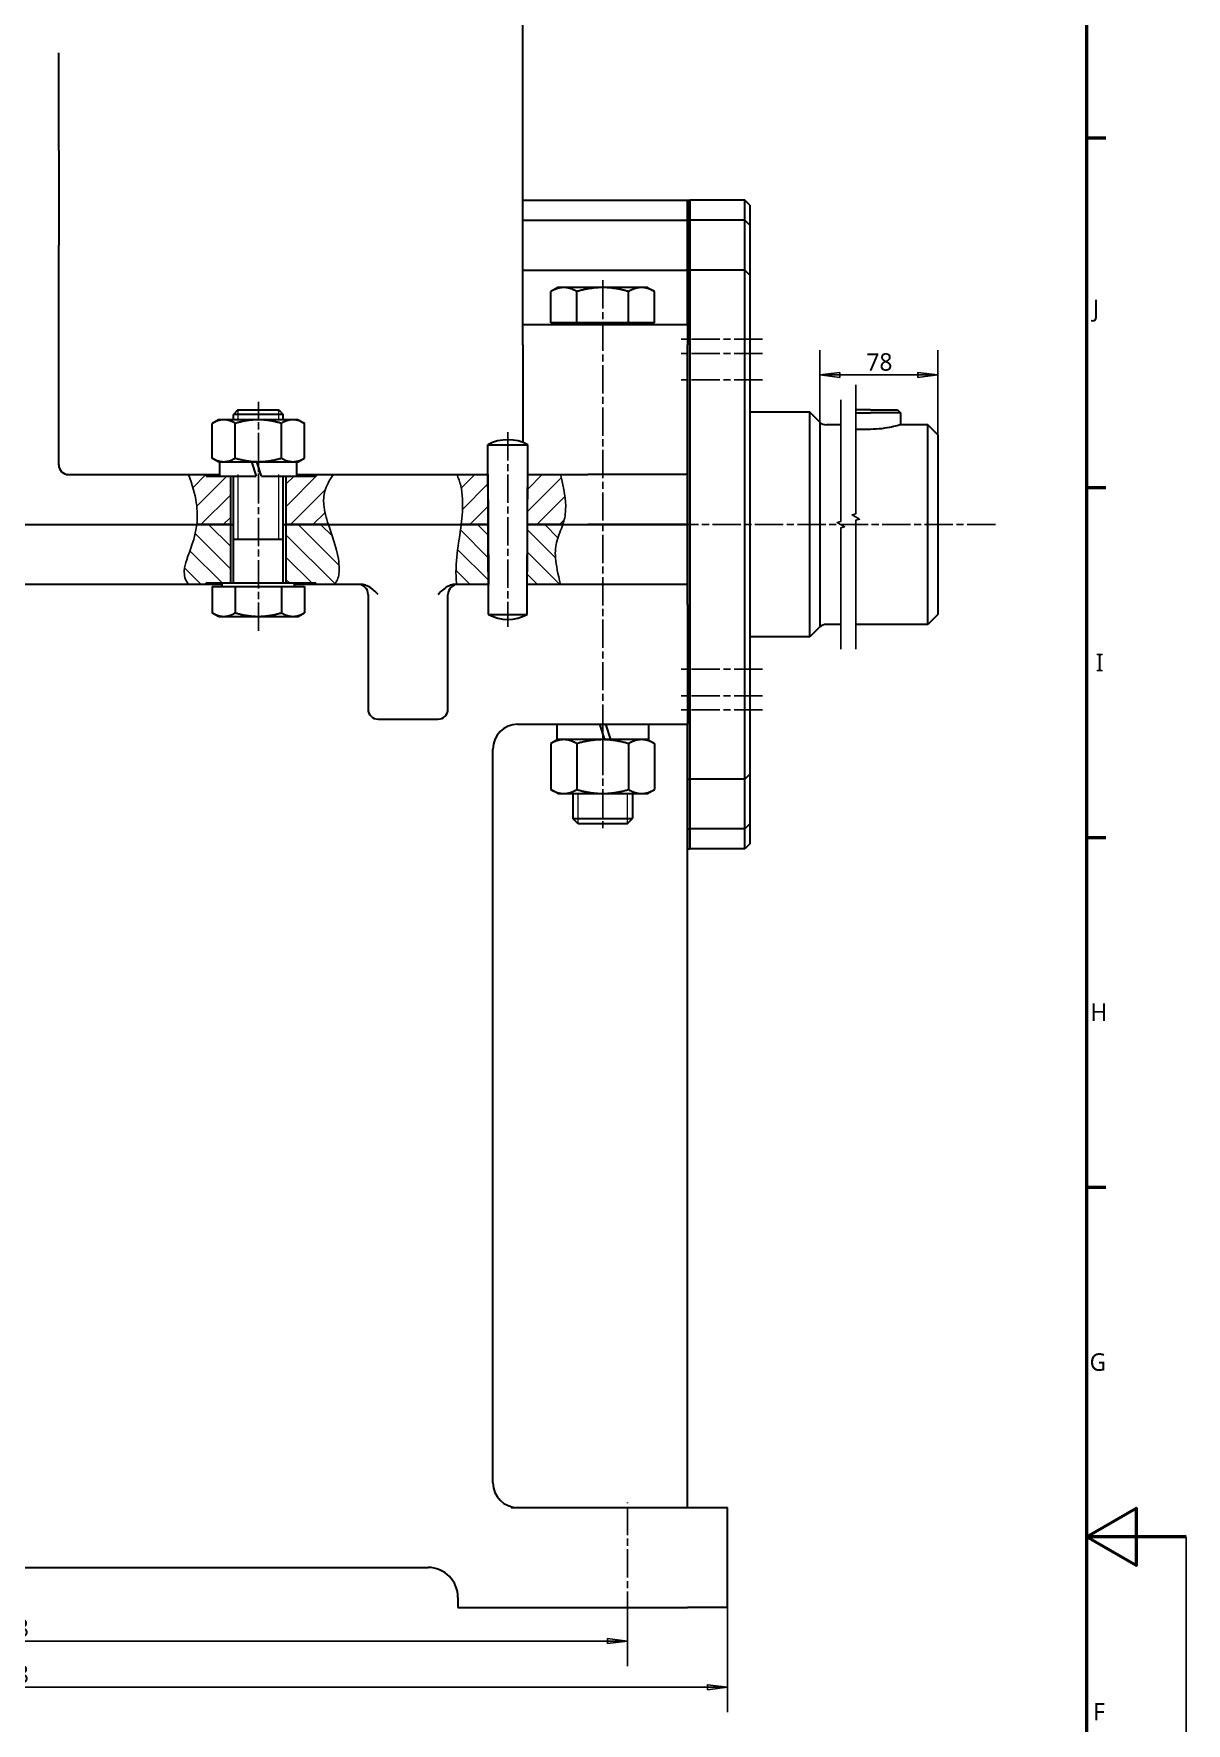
# Model space of a CAD drawing. Header units: millimetres. Extents: x -89 to 1313, y -72 to 900.
# Drawn here: x 958.1 to 1189, y 383.2 to 721.7 of the extents above; entities that cross this region are included whole.
import ezdxf

# ---------------------------------------------------------------- set-up
doc = ezdxf.new("R2010")
doc.units = ezdxf.units.MM
doc.linetypes.add('CHAIN', pattern=[0.3543, 0.2362, -0.0295, 0.0591, -0.0295])
for name, color, linetype, lineweight in [('中心线 (ISO)', 7, 'CHAIN', 25), ('剖面线 (ISO)', 7, 'Continuous', 18), ('可见 (ISO)', 7, 'Continuous', 30), ('可见窄的 (ISO)', 7, 'Continuous', 9), ('图框 (ISO)', 7, 'Continuous', 50), ('尺寸 (ISO)', 7, 'Continuous', 25), ('折线 (ISO)', 7, 'Continuous', 25)]:
    doc.layers.add(name, color=color, linetype=linetype, lineweight=lineweight)
doc.styles.add('注释文本 (ISO)', font='Microsoft YaHei.ttf')
doc.dimstyles.new('默认 (GB)', dxfattribs={"dimtxt": 3.5, "dimasz": 4, "dimexe": 5, "dimexo": 0, "dimgap": 0.75, "dimtad": 1, "dimrnd": 1e-08, "dimdsep": 46, "dimtxsty": '注释文本 (ISO)', "dimblk": 'Filled-1', "dimcen": 0.09, "dimdle": 10, "dimclrd": 256, "dimclre": 256, "dimclrt": 256, "dimaunit": 1, "dimadec": 3, "dimazin": 2, "dimtfac": 1, "dimtmove": 0, "dimatfit": 3, "dimldrblk": 'Filled-1', "dimfxl": 1, "dimtolj": 1, "dimtzin": 0, "dimlwd": -1, "dimlwe": -1, "dimarcsym": 0})
pattern_1 = [(135, (0, 0), (-2.245064, -2.245064), [])]
pattern_2 = [(45, (0, 0), (-2.245064, 2.245064), [])]

# ---------------------------------------------------------------- blocks, each defined once
blk = doc.blocks.new('图框 默认图框')
at = {"layer": '图框 (ISO)'}
for p, q in [((1169, 700.83), (1172.9, 700.83)), ((1169, 630.75), (1172.9, 630.75)), ((1169, 560.67), (1172.9, 560.67)), ((1169, 490.58), (1172.9, 490.58))]:
    blk.add_line(p, q, dxfattribs=at)
at = {"layer": '图框 (ISO)', "flags": 128}
for points in [[(20, 20), (20, 821), (1169, 821), (1169, 20), (20, 20)], [(1189, 420.5), (1169, 420.5), (1179, 426.27), (1179, 414.73), (1169, 420.5)]]:
    blk.add_lwpolyline(points, dxfattribs=at)
at = {"layer": '图框 (ISO)', "char_height": 3.5, "attachment_point": 7, "style": '注释文本 (ISO)'}
for s, insert in [('J', (1170.28, 663.98)), ('I', (1170.9, 593.96)), ('H', (1169.79, 523.88)), ('G', (1169.64, 453.73)), ('F', (1170.35, 383.71))]:
    blk.add_mtext(s, dxfattribs=dict(at, insert=insert))
blk = doc.blocks.new('Filled-1')
at = {"color": 0}
for p, q in [((0, 0), (-1, 0.125)), ((-1, 0.125), (-1, -0.125)), ((-1, 0), (0, 0)), ((-1, -0.125), (0, 0))]:
    blk.add_line(p, q, dxfattribs=at)
at = {"color": 0, "flags": 128}
blk.add_lwpolyline([(-1, -0.125), (0, 0), (-1, 0.125), (-1, -0.125)], dxfattribs=at)
at = {"color": 0}
blk.add_solid([(-1, -0.125), (0, 0), (-1, 0.125), (-1, -0.125)], dxfattribs=at)
blk = doc.blocks.new('*D16')
at = {"layer": 'Defpoints', "color": 0, "transparency": 16777216}
for p in [(829.06, 403.85), (1077.06, 403.85), (1077.06, 399.6)]:
    blk.add_point(p, dxfattribs=at)
at = {"layer": '尺寸 (ISO)', "transparency": 16777216}
for p, q in [((829.06, 403.85), (829.06, 394.6)), ((1077.06, 403.85), (1077.06, 394.6)), ((833.06, 399.6), (1073.06, 399.6))]:
    blk.add_line(p, q, dxfattribs=at)
at = {"layer": '尺寸 (ISO)', "transparency": 16777216, "xscale": 4, "yscale": 4, "zscale": 4, "rotation": 180}
blk.add_blockref('Filled-1', (829.06, 399.6), dxfattribs=at)
at = {"layer": '尺寸 (ISO)', "transparency": 16777216, "xscale": 4, "yscale": 4, "zscale": 4}
blk.add_blockref('Filled-1', (1077.06, 399.6), dxfattribs=at)
at = {"layer": '尺寸 (ISO)', "transparency": 16777216, "insert": (949.24, 403.97), "char_height": 3.5, "attachment_point": 1, "style": '注释文本 (ISO)'}
blk.add_mtext('\\A1;248', dxfattribs=at)
blk = doc.blocks.new('*D17')
at = {"layer": 'Defpoints', "color": 0, "transparency": 16777216}
for p in [(809.06, 406.35), (1097.06, 406.35), (1097.06, 390.35)]:
    blk.add_point(p, dxfattribs=at)
at = {"layer": '尺寸 (ISO)', "transparency": 16777216}
for p, q in [((809.06, 406.35), (809.06, 385.35)), ((1097.06, 406.35), (1097.06, 385.35)), ((813.06, 390.35), (1093.06, 390.35))]:
    blk.add_line(p, q, dxfattribs=at)
at = {"layer": '尺寸 (ISO)', "transparency": 16777216, "xscale": 4, "yscale": 4, "zscale": 4, "rotation": 180}
blk.add_blockref('Filled-1', (809.06, 390.35), dxfattribs=at)
at = {"layer": '尺寸 (ISO)', "transparency": 16777216, "xscale": 4, "yscale": 4, "zscale": 4}
blk.add_blockref('Filled-1', (1097.06, 390.35), dxfattribs=at)
at = {"layer": '尺寸 (ISO)', "transparency": 16777216, "insert": (949.24, 394.72), "char_height": 3.5, "attachment_point": 1, "style": '注释文本 (ISO)'}
blk.add_mtext('\\A1;288', dxfattribs=at)
blk = doc.blocks.new('*D86')
at = {"layer": 'Defpoints', "color": 0, "transparency": 16777216}
for p in [(1139.22, 653.33), (1115.56, 643.85), (1139.22, 641.35)]:
    blk.add_point(p, dxfattribs=at)
at = {"layer": '尺寸 (ISO)', "transparency": 16777216}
for p, q in [((1115.56, 643.85), (1115.56, 658.33)), ((1139.22, 641.35), (1139.22, 658.33)), ((1119.56, 653.33), (1135.22, 653.33))]:
    blk.add_line(p, q, dxfattribs=at)
at = {"layer": '尺寸 (ISO)', "transparency": 16777216, "xscale": 4, "yscale": 4, "zscale": 4, "rotation": 180}
blk.add_blockref('Filled-1', (1115.56, 653.33), dxfattribs=at)
at = {"layer": '尺寸 (ISO)', "transparency": 16777216, "xscale": 4, "yscale": 4, "zscale": 4}
blk.add_blockref('Filled-1', (1139.22, 653.33), dxfattribs=at)
at = {"layer": '尺寸 (ISO)', "transparency": 16777216, "insert": (1124.91, 657.69), "char_height": 3.5, "attachment_point": 1, "style": '注释文本 (ISO)'}
blk.add_mtext('\\A1;78', dxfattribs=at)

msp = doc.modelspace()

# ---------------------------------------------------------------- hatches: boundary and pattern name
at = {"layer": '剖面线 (ISO)'}
h = msp.add_hatch(dxfattribs=at)
h.set_pattern_fill('ANSI31', color=256, scale=25.4, style=0)
h.set_pattern_definition(pattern_2)
edge = h.paths.add_edge_path()
edge.add_spline(control_points=[(990.7223, 623.3539), (990.8892, 624.8115), (990.8449, 626.2386), (990.3504, 629.5476), (989.7955, 631.418), (989.0678, 633.3539)], knot_values=[0.05068252, 0.05068252, 0.05068252, 0.05068252, 0.49500906, 0.49500906, 1.0622244, 1.0622244, 1.0622244, 1.0622244], degree=3, periodic=0)
edge.add_line((989.0678, 633.3539), (992.6109, 633.3539))
edge.add_line((992.6109, 633.3539), (992.6109, 633.0539))
edge.add_line((992.6109, 633.0539), (997.4569, 633.0539))
edge.add_line((997.4569, 633.0539), (997.4569, 623.3539))
edge.add_line((997.4569, 623.3539), (990.7223, 623.3539))
h = msp.add_hatch(dxfattribs=at)
h.set_pattern_fill('ANSI31', color=256, scale=25.4, style=0)
h.set_pattern_definition(pattern_2)
edge = h.paths.add_edge_path()
edge.add_spline(control_points=[(1018.1124, 633.3539), (1017.243, 632.2067), (1016.6925, 631.1306), (1016.1555, 629.1345), (1016.0979, 628.2269), (1016.2928, 626.0201), (1016.654, 624.7272), (1017.1019, 623.3539)], knot_values=[0, 0, 0, 0, 0.43183426, 0.43183426, 0.7968653, 0.7968653, 1.28577749, 1.28577749, 1.28577749, 1.28577749], degree=3, periodic=0)
edge.add_line((1017.1019, 623.3539), (1008.6649, 623.3539))
edge.add_line((1008.6649, 623.3539), (1008.6649, 633.0539))
edge.add_line((1008.6649, 633.0539), (1014.6109, 633.0539))
edge.add_line((1014.6109, 633.0539), (1014.6109, 633.3539))
edge.add_line((1014.6109, 633.3539), (1018.1124, 633.3539))
h = msp.add_hatch(dxfattribs=at)
h.set_pattern_fill('ANSI31', color=256, scale=25.4, style=0)
h.set_pattern_definition(pattern_2)
edge = h.paths.add_edge_path()
edge.add_line((1049.1121, 623.3539), (1043.7165, 623.3539))
edge.add_spline(control_points=[(1043.7165, 623.3539), (1043.9193, 624.9746), (1044.0679, 626.762), (1043.9229, 629.4094), (1043.8146, 630.2966), (1043.4403, 631.9039), (1043.1822, 632.6738), (1042.8096, 633.3539)], knot_values=[0.04985981, 0.04985981, 0.04985981, 0.04985981, 0.5293334, 0.5293334, 0.76512692, 0.76512692, 0.97577737, 0.97577737, 0.97577737, 0.97577737], degree=3, periodic=0)
edge.add_line((1042.8096, 633.3539), (1049.07, 633.3539))
edge.add_line((1049.07, 633.3539), (1049.1121, 623.3539))
h = msp.add_hatch(dxfattribs=at)
h.set_pattern_fill('ANSI31', color=256, scale=25.4, style=0)
h.set_pattern_definition(pattern_2)
edge = h.paths.add_edge_path()
edge.add_line((1064.0708, 623.3539), (1057.0097, 623.3539))
edge.add_line((1057.0097, 623.3539), (1057.0518, 633.3539))
edge.add_line((1057.0518, 633.3539), (1063.5888, 633.3539))
edge.add_spline(control_points=[(1063.5888, 633.3539), (1064.358, 630.517), (1064.7177, 628.2692), (1064.5982, 625.1595), (1064.3653, 624.2147), (1064.0708, 623.3539)], knot_values=[0, 0, 0, 0, 0.88179658, 0.88179658, 1.4674427, 1.4674427, 1.4674427, 1.4674427], degree=3, periodic=0)
h = msp.add_hatch(dxfattribs=at)
h.set_pattern_fill('ANSI31', color=256, scale=25.4, angle=90, style=0)
h.set_pattern_definition(pattern_1)
edge = h.paths.add_edge_path()
edge.add_line((990.7223, 623.3539), (997.4569, 623.3539))
edge.add_line((997.4569, 623.3539), (997.4569, 611.6539))
edge.add_line((997.4569, 611.6539), (992.6109, 611.6539))
edge.add_line((992.6109, 611.6539), (992.6109, 611.3539))
edge.add_line((992.6109, 611.3539), (989.0678, 611.3539))
edge.add_spline(control_points=[(989.0678, 611.3539), (988.7409, 611.7719), (988.4955, 612.2299), (988.2286, 613.2036), (988.1965, 613.6719), (988.2759, 614.8347), (988.4572, 615.5469), (989.3347, 618.2636), (990.3921, 620.4702), (990.7223, 623.3539)], knot_values=[0, 0, 0, 0, 0.15918434, 0.15918434, 0.30202788, 0.30202788, 0.50803621, 0.50803621, 1.05443899, 1.05443899, 1.05443899, 1.05443899], degree=3, periodic=0)
h = msp.add_hatch(dxfattribs=at)
h.set_pattern_fill('ANSI31', color=256, scale=25.4, angle=90, style=0)
h.set_pattern_definition(pattern_1)
edge = h.paths.add_edge_path()
edge.add_spline(control_points=[(1017.1019, 623.3539), (1017.7963, 621.225), (1018.7103, 618.8542), (1019.3316, 614.9878), (1019.2919, 613.9509), (1019.092, 612.775), (1018.9628, 612.3796), (1018.7093, 611.9141), (1018.6095, 611.7686), (1018.3801, 611.5259), (1018.2547, 611.427), (1018.1124, 611.3539)], knot_values=[0.05243158, 0.05243158, 0.05243158, 0.05243158, 0.70912285, 0.70912285, 1.11786282, 1.11786282, 1.3926613, 1.3926613, 1.52696566, 1.52696566, 1.65057162, 1.65057162, 1.65057162, 1.65057162], degree=3, periodic=0)
edge.add_line((1018.1124, 611.3539), (1014.6109, 611.3539))
edge.add_line((1014.6109, 611.3539), (1014.6109, 611.6539))
edge.add_line((1014.6109, 611.6539), (1008.6649, 611.6539))
edge.add_line((1008.6649, 611.6539), (1008.6649, 623.3539))
edge.add_line((1008.6649, 623.3539), (1017.1019, 623.3539))
h = msp.add_hatch(dxfattribs=at)
h.set_pattern_fill('ANSI31', color=256, scale=25.4, angle=90, style=0)
h.set_pattern_definition(pattern_1)
edge = h.paths.add_edge_path()
edge.add_spline(control_points=[(1042.8096, 611.3539), (1042.3155, 615.8786), (1043.2162, 619.3547), (1043.7165, 623.3539)], knot_values=[0, 0, 0, 0, 1.36547144, 1.36547144, 1.36547144, 1.36547144], degree=3, periodic=0)
edge.add_line((1043.7165, 623.3539), (1048.0609, 623.3539))
edge.add_line((1048.0609, 623.3539), (1049.1121, 623.3539))
edge.add_line((1049.1121, 623.3539), (1049.1626, 611.3539))
edge.add_line((1049.1626, 611.3539), (1043.0609, 611.3539))
edge.add_line((1043.0609, 611.3539), (1042.8096, 611.3539))
h = msp.add_hatch(dxfattribs=at)
h.set_pattern_fill('ANSI31', color=256, scale=25.4, angle=90, style=0)
h.set_pattern_definition(pattern_1)
edge = h.paths.add_edge_path()
edge.add_spline(control_points=[(1064.0708, 623.3539), (1063.7043, 622.2821), (1063.2373, 621.322), (1062.6115, 619.07), (1062.5038, 617.9979), (1062.7386, 615.1535), (1063.1118, 613.4724), (1063.5888, 611.3539)], knot_values=[0.05318163, 0.05318163, 0.05318163, 0.05318163, 0.40137288, 0.40137288, 0.74064959, 0.74064959, 1.11152757, 1.11152757, 1.11152757, 1.11152757], degree=3, periodic=0)
edge.add_line((1063.5888, 611.3539), (1056.9591, 611.3539))
edge.add_line((1056.9591, 611.3539), (1057.0097, 623.3539))
edge.add_line((1057.0097, 623.3539), (1064.0708, 623.3539))

# ---------------------------------------------------------------- linework, layer by layer
msp.add_line((1189, 420.5), (1189, -71.8467))
at = {"layer": '中心线 (ISO)', "ltscale": 23.990969}
for p, q in [((1072.0609, 672.3113), (1072.0609, 561.9275)), ((1104.0609, 660.477), (1087.0609, 660.477)), ((1104.0609, 657.6486), (1087.0609, 657.6486)), ((1104.0609, 652.3453), (1087.0609, 652.3453)), ((1003.0609, 602.0499), (1003.0609, 647.9336)), ((1053.0609, 641.8539), (1053.0609, 602.8539)), ((1150.7536, 623.3539), (1062.3837, 623.3539)), ((1104.0609, 594.3625), (1087.0609, 594.3625)), ((1104.0609, 589.0592), (1087.0609, 589.0592)), ((1104.0609, 586.2308), (1087.0609, 586.2308)), ((1077.0609, 403.8539), (1077.0609, 427.3539))]:
    msp.add_line(p, q, dxfattribs=at)
at = {"layer": '中心线 (ISO)', "ltscale": 8.445076}
msp.add_line((1003.0609, 630.8539), (1003.0609, 638.4539), dxfattribs=at)
at = {"layer": '中心线 (ISO)', "ltscale": 9.00068}
msp.add_line((1072.0609, 585.8539), (1072.0609, 577.7539), dxfattribs=at)
at = {"layer": '可见 (ISO)'}
for p, q in [((1056.0609, 663.1399), (1056.0609, 750.5557)), ((963.0609, 698.3332), (963.0609, 717.8553)), ((963.0609, 698.3332), (963.0609, 679.3779)), ((1056.0609, 688.3539), (1089.0609, 688.3539)), ((1089.0609, 688.3539), (1089.0609, 684.3539)), ((1089.0609, 688.3539), (1089.5609, 688.3539)), ((1089.0609, 684.3539), (1089.0609, 688.3539)), ((1100.5609, 688.3539), (1089.5609, 688.3539)), ((1089.5609, 688.3539), (1089.5609, 684.3539)), ((1089.5609, 684.3539), (1089.5609, 688.3539)), ((1101.5609, 687.3539), (1100.5609, 688.3539)), ((1100.5609, 684.3539), (1100.5609, 688.3539)), ((1101.5609, 687.3539), (1101.5609, 683.3539)), ((1056.0609, 684.3539), (1089.0609, 684.3539)), ((1089.0609, 684.3539), (1089.0609, 674.3539)), ((1089.0609, 684.3539), (1089.5609, 684.3539)), ((1089.0609, 674.3539), (1089.0609, 684.3539)), ((1100.5609, 684.3539), (1089.5609, 684.3539)), ((1089.5609, 684.3539), (1089.5609, 674.3539)), ((1089.5609, 674.3539), (1089.5609, 684.3539)), ((1101.5609, 683.3539), (1100.5609, 684.3539)), ((1100.5609, 674.3539), (1100.5609, 684.3539)), ((1101.5609, 683.3539), (1101.5609, 673.3539)), ((963.0609, 635.3539), (963.0609, 679.3779)), ((1056.0609, 674.3539), (1089.0609, 674.3539)), ((1089.0609, 674.3539), (1089.0609, 663.3539)), ((1089.0609, 674.3539), (1089.5609, 674.3539)), ((1089.0609, 663.3539), (1089.0609, 674.3539)), ((1100.5609, 674.3539), (1089.5609, 674.3539)), ((1089.5609, 674.3539), (1089.5609, 572.3539)), ((1089.5609, 572.3539), (1089.5609, 674.3539)), ((1101.5609, 673.3539), (1100.5609, 674.3539)), ((1100.5609, 572.3539), (1100.5609, 674.3539)), ((1063.0609, 670.854), (1061.6686, 670.0501)), ((1064.2666, 670.854), (1063.0609, 670.854)), ((1072.0609, 670.854), (1064.2666, 670.854)), ((1079.8551, 670.854), (1072.0609, 670.854)), ((1081.0609, 670.854), (1079.8551, 670.854)), ((1081.0609, 670.854), (1082.4532, 670.0501)), ((1101.5609, 673.3539), (1101.5609, 573.3539)), ((1061.6686, 663.754), (1061.6686, 670.0501)), ((1066.8647, 663.754), (1066.8647, 670.0501)), ((1077.257, 663.754), (1077.257, 670.0501)), ((1082.4532, 663.754), (1082.4532, 670.0501)), ((1066.8647, 663.754), (1061.6686, 663.754)), ((1063.8109, 663.754), (1063.8109, 663.3539)), ((1077.257, 663.754), (1066.8647, 663.754)), ((1082.4532, 663.754), (1077.257, 663.754)), ((1080.3109, 663.754), (1080.3109, 663.3539)), ((1089.0609, 663.3539), (1056.0609, 663.3539)), ((1056.0609, 659.3507), (1056.0609, 663.1399)), ((1089.0609, 663.3539), (1089.0609, 659.3507)), ((1056.0609, 659.3507), (1056.0609, 639.8113)), ((1089.0609, 637.357), (1089.0609, 659.3507)), ((995.0609, 644.3539), (993.8233, 643.6394)), ((993.8233, 636.6684), (993.8233, 643.6394)), ((996.1327, 644.3539), (995.0609, 644.3539)), ((1003.0609, 644.3539), (996.1327, 644.3539)), ((998.981, 646.3539), (998.0609, 645.4336)), ((1008.0609, 645.4336), (998.0609, 645.4336)), ((998.0609, 644.3539), (998.0609, 645.4336)), ((998.4421, 636.6684), (998.4421, 643.6394)), ((998.981, 646.3539), (1007.1407, 646.3539)), ((1009.9891, 644.3539), (1003.0609, 644.3539)), ((1007.1407, 646.3539), (1008.0609, 645.4336)), ((1007.6797, 636.6684), (1007.6797, 643.6394)), ((1008.0609, 644.3539), (1008.0609, 645.4336)), ((1011.0609, 644.3539), (1009.9891, 644.3539)), ((1011.0609, 644.3539), (1012.2985, 643.6394)), ((1012.2985, 636.6684), (1012.2985, 643.6394)), ((1113.5609, 645.8539), (1101.5609, 645.8539)), ((1115.5609, 643.8539), (1113.5609, 645.8539)), ((1113.5609, 600.8539), (1113.5609, 645.8539)), ((1115.5609, 643.8539), (1115.5609, 602.8539)), ((1119.7917, 643.3539), (1116.8837, 643.3539)), ((1125.7192, 646.3539), (1122.7917, 646.3539)), ((1122.7917, 645.7539), (1125.7192, 645.7539)), ((1125.7192, 646.3539), (1131.1192, 646.3539)), ((1131.7192, 645.7539), (1125.7192, 645.7539)), ((1131.1192, 646.3539), (1131.7192, 645.7539)), ((1131.7192, 645.7539), (1131.7192, 643.3539)), ((1137.2192, 643.3539), (1131.7192, 643.3539)), ((1139.2192, 641.3539), (1137.2192, 643.3539)), ((1137.2192, 603.3539), (1137.2192, 643.3539)), ((1125.7192, 642.4327), (1122.7917, 642.4327)), ((1139.2192, 641.3539), (1139.2192, 605.3539)), ((995.0609, 635.9539), (993.8233, 636.6684)), ((1011.0609, 635.9539), (1012.2985, 636.6684)), ((1049.1879, 605.3539), (1049.0447, 639.3539)), ((1049.0447, 639.3539), (1057.077, 639.3539)), ((1056.9339, 605.3539), (1057.077, 639.3539)), ((1089.0609, 633.3539), (1089.0609, 637.357)), ((964.525, 633.3539), (989.0678, 633.3539)), ((989.0678, 633.3539), (995.3609, 633.3539)), ((992.6109, 633.3539), (992.6109, 633.0539)), ((995.0609, 635.9539), (996.1327, 635.9539)), ((995.3609, 633.0539), (995.3609, 635.9539)), ((996.1327, 635.9539), (1003.0609, 635.9539)), ((1001.6961, 635.9539), (1002.6383, 633.0539)), ((1003.6783, 633.0539), (1002.7361, 635.9539)), ((1003.0609, 635.9539), (1009.9891, 635.9539)), ((1009.9891, 635.9539), (1011.0609, 635.9539)), ((1010.7609, 633.0539), (1010.7609, 635.9539)), ((1010.7609, 633.3539), (1018.1124, 633.3539)), ((1014.6109, 633.3539), (1014.6109, 633.0539)), ((1018.1124, 633.3539), (1042.8096, 633.3539)), ((1042.8096, 633.3539), (1049.07, 633.3539)), ((1049.07, 633.3539), (1049.1121, 623.3539)), ((1057.0097, 623.3539), (1057.0518, 633.3539)), ((1057.0518, 633.3539), (1063.5888, 633.3539)), ((1063.5888, 633.3539), (1069.0609, 633.3539)), ((1089.0609, 633.3539), (1069.0609, 633.3539)), ((1089.0609, 623.3539), (1089.0609, 633.3539)), ((992.6109, 633.0539), (1002.6383, 633.0539)), ((997.4569, 633.0539), (997.4569, 623.3539)), ((998.0609, 611.6539), (998.0609, 633.0539)), ((1003.6783, 633.0539), (1014.6109, 633.0539)), ((1008.0609, 611.6539), (1008.0609, 633.0539)), ((1008.6649, 623.3539), (1008.6649, 633.0539)), ((837.0609, 623.3539), (990.7223, 623.3539)), ((919.9, 623.3539), (990.7223, 623.3539)), ((990.7223, 623.3539), (997.4569, 623.3539)), ((997.4569, 623.3539), (990.7223, 623.3539)), ((997.4569, 623.3539), (997.4569, 611.6539)), ((997.4569, 623.3539), (998.0609, 623.3539)), ((997.4569, 623.3539), (998.0609, 623.3539)), ((1008.0609, 623.3539), (1008.6649, 623.3539)), ((1008.0609, 623.3539), (1008.6649, 623.3539)), ((1008.6649, 623.3539), (1017.1019, 623.3539)), ((1008.6649, 611.6539), (1008.6649, 623.3539)), ((1017.1019, 623.3539), (1008.6649, 623.3539)), ((1017.1019, 623.3539), (1043.7165, 623.3539)), ((1017.1019, 623.3539), (1043.7165, 623.3539)), ((1043.7165, 623.3539), (1049.1121, 623.3539)), ((1049.1121, 623.3539), (1043.7165, 623.3539)), ((1049.1121, 623.3539), (1049.1626, 611.3539)), ((1056.9591, 611.3539), (1057.0097, 623.3539)), ((1057.0097, 623.3539), (1064.0708, 623.3539)), ((1064.0708, 623.3539), (1057.0097, 623.3539)), ((1064.0708, 623.3539), (1069.0609, 623.3539)), ((1064.0708, 623.3539), (1069.0609, 623.3539)), ((1069.0609, 623.3539), (1089.0609, 623.3539)), ((1089.0609, 623.3539), (1069.0609, 623.3539)), ((1089.0609, 611.3539), (1089.0609, 623.3539)), ((1008.0609, 620.3539), (998.0609, 620.3539)), ((989.0678, 611.3539), (882.525, 611.3539)), ((995.8109, 611.3539), (989.0678, 611.3539)), ((992.6109, 611.3539), (992.6109, 611.6539)), ((992.6109, 611.6539), (1014.6109, 611.6539)), ((993.8233, 610.9538), (998.4421, 610.9538)), ((993.8233, 610.9538), (993.8233, 605.6683)), ((995.8109, 610.9538), (995.8109, 611.6539)), ((998.4421, 610.9538), (1007.6797, 610.9538)), ((998.4421, 610.9538), (998.4421, 605.6683)), ((1007.6797, 610.9538), (1007.6797, 605.6683)), ((1007.6797, 610.9538), (1012.2985, 610.9538)), ((1010.3109, 610.9538), (1010.3109, 611.6539)), ((1018.1124, 611.3539), (1010.3109, 611.3539)), ((1012.2985, 610.9538), (1012.2985, 605.6683)), ((1014.6109, 611.3539), (1014.6109, 611.6539)), ((1023.5968, 611.3539), (1018.1124, 611.3539)), ((1042.8096, 611.3539), (1042.525, 611.3539)), ((1049.1626, 611.3539), (1043.0609, 611.3539)), ((1063.5888, 611.3539), (1056.9591, 611.3539)), ((1069.0609, 611.3539), (1063.5888, 611.3539)), ((1089.0609, 611.3539), (1069.0609, 611.3539)), ((1089.0609, 607.3507), (1089.0609, 611.3539)), ((1025.0609, 609.3539), (1025.0609, 586.3539)), ((1041.0609, 586.3539), (1041.0609, 609.3539)), ((1089.0609, 607.3507), (1089.0609, 587.357)), ((995.0609, 604.9538), (993.8233, 605.6683)), ((995.0609, 604.9538), (996.1327, 604.9538)), ((996.1327, 604.9538), (1003.0609, 604.9538)), ((1003.0609, 604.9538), (1009.9891, 604.9538)), ((1009.9891, 604.9538), (1011.0609, 604.9538)), ((1011.0609, 604.9538), (1012.2985, 605.6683)), ((1049.1879, 605.3539), (1056.9339, 605.3539)), ((1115.5609, 602.8539), (1113.5609, 600.8539)), ((1119.7917, 603.3539), (1116.8837, 603.3539)), ((1137.2192, 603.3539), (1122.7917, 603.3539)), ((1139.2192, 605.3539), (1137.2192, 603.3539)), ((1113.5609, 600.8539), (1101.5609, 600.8539)), ((1089.0609, 587.357), (1089.0609, 583.3539)), ((1027.0609, 584.3539), (1039.0609, 584.3539)), ((1055.0189, 583.3539), (1089.0609, 583.3539)), ((1062.8609, 583.3539), (1062.8609, 580.2539)), ((1071.4409, 583.3539), (1072.4481, 580.2539)), ((1073.6881, 580.2539), (1072.6809, 583.3539)), ((1081.2609, 583.3539), (1081.2609, 580.2539)), ((1089.0609, 573.5543), (1089.0609, 583.3539)), ((1089.0609, 573.5543), (1089.0609, 583.3539)), ((1063.0609, 580.2539), (1061.6686, 579.45)), ((1061.6686, 579.45), (1061.6686, 570.2577)), ((1072.4481, 580.2539), (1062.8609, 580.2539)), ((1066.8647, 579.45), (1066.8647, 570.2577)), ((1073.6881, 580.2539), (1072.4481, 580.2539)), ((1081.2609, 580.2539), (1073.6881, 580.2539)), ((1077.257, 579.45), (1077.257, 570.2577)), ((1081.0609, 580.2539), (1082.4532, 579.45)), ((1082.4532, 579.45), (1082.4532, 570.2577)), ((1050.0609, 431.3539), (1050.0609, 578.3539)), ((1089.0609, 567.4583), (1089.0609, 573.5543)), ((1089.0609, 572.3539), (1089.5609, 572.3539)), ((1100.5609, 572.3539), (1089.5609, 572.3539)), ((1089.5609, 572.3539), (1089.5609, 562.3539)), ((1089.5609, 562.3539), (1089.5609, 572.3539)), ((1101.5609, 573.3539), (1100.5609, 572.3539)), ((1100.5609, 562.3539), (1100.5609, 572.3539)), ((1101.5609, 573.3539), (1101.5609, 563.3539)), ((1063.0609, 569.4539), (1061.6686, 570.2577)), ((1063.0609, 569.4539), (1064.2666, 569.4539)), ((1064.2666, 569.4539), (1072.0609, 569.4539)), ((1066.0609, 569.4539), (1066.0609, 564.4275)), ((1072.0609, 569.4539), (1079.8551, 569.4539)), ((1078.0609, 569.4539), (1078.0609, 564.4275)), ((1079.8551, 569.4539), (1081.0609, 569.4539)), ((1081.0609, 569.4539), (1082.4532, 570.2577)), ((1089.0609, 431.3539), (1089.0609, 567.4583)), ((1067.1344, 563.3539), (1066.0609, 564.4275)), ((1066.0609, 564.4275), (1078.0609, 564.4275)), ((1076.9873, 563.3539), (1067.1344, 563.3539)), ((1076.9873, 563.3539), (1078.0609, 564.4275)), ((1089.0609, 562.3539), (1089.5609, 562.3539)), ((1100.5609, 562.3539), (1089.5609, 562.3539)), ((1089.5609, 562.3539), (1089.5609, 558.3539)), ((1089.5609, 558.3539), (1089.5609, 562.3539)), ((1101.5609, 563.3539), (1100.5609, 562.3539)), ((1100.5609, 558.3539), (1100.5609, 562.3539)), ((1101.5609, 563.3539), (1101.5609, 559.3539)), ((1101.5609, 559.3539), (1100.5609, 558.3539)), ((1089.0609, 558.3539), (1089.5609, 558.3539)), ((1100.5609, 558.3539), (1089.5609, 558.3539)), ((1089.0609, 426.3539), (1089.0609, 431.3539)), ((1053.7211, 426.3539), (1089.0609, 426.3539)), ((1089.0609, 426.3539), (1097.0609, 426.3539)), ((1097.0609, 406.3539), (1097.0609, 426.3539)), ((869.0609, 414.3539), (1037.0609, 414.3539)), ((1043.0609, 408.3539), (1043.0609, 406.3539)), ((1043.0609, 406.3539), (1089.0609, 406.3539)), ((1097.0609, 406.3539), (1089.0609, 406.3539))]:
    msp.add_line(p, q, dxfattribs=at)
for centre, radius, start, end in [((1116.8837, 645.3539), 2, 228.590378, 270), ((1053.0609, 631.7891), 8.5648, 62.036079, 117.963921), ((965.0609, 635.3539), 2, 180, 270), ((1023.0609, 609.3539), 2, 0, 90), ((1043.0609, 609.3539), 2, 90, 180), ((1053.0609, 612.3539), 8, 241.044976, 298.955024), ((1116.8837, 601.3539), 2, 90, 131.409622), ((1027.0609, 586.3539), 2, 180, 270), ((1039.0609, 586.3539), 2, 270, 0), ((1055.0609, 578.3539), 5, 90, 180), ((1055.0609, 431.3539), 5, 180, 270), ((1037.0609, 408.3539), 6, 0, 90)]:
    msp.add_arc(centre, radius, start, end, dxfattribs=at)
for points in [[(1064.2666, 670.854), (1063.0609, 670.854), (1061.6686, 670.0501)], [(1066.8647, 670.0501), (1065.4724, 670.854), (1064.2666, 670.854)], [(1072.0609, 670.854), (1069.6493, 670.854), (1066.8647, 670.0501)], [(1077.257, 670.0501), (1074.4724, 670.854), (1072.0609, 670.854)], [(1079.8551, 670.854), (1078.6493, 670.854), (1077.257, 670.0501)], [(1082.4532, 670.0501), (1081.0609, 670.854), (1079.8551, 670.854)], [(996.1327, 644.3539), (995.0609, 644.3539), (993.8233, 643.6394)], [(998.4421, 643.6394), (997.2045, 644.3539), (996.1327, 644.3539)], [(1003.0609, 644.3539), (1000.9173, 644.3539), (998.4421, 643.6394)], [(1007.6797, 643.6394), (1005.2045, 644.3539), (1003.0609, 644.3539)], [(1009.9891, 644.3539), (1008.9173, 644.3539), (1007.6797, 643.6394)], [(1012.2985, 643.6394), (1011.0609, 644.3539), (1009.9891, 644.3539)], [(993.8233, 636.6684), (995.0609, 635.9539), (996.1327, 635.9539)], [(996.1327, 635.9539), (997.2045, 635.9539), (998.4421, 636.6684)], [(998.4421, 636.6684), (1000.9173, 635.9539), (1003.0609, 635.9539)], [(1003.0609, 635.9539), (1005.2045, 635.9539), (1007.6797, 636.6684)], [(1007.6797, 636.6684), (1008.9173, 635.9539), (1009.9891, 635.9539)], [(1009.9891, 635.9539), (1011.0609, 635.9539), (1012.2985, 636.6684)], [(993.8233, 605.6683), (995.0609, 604.9538), (996.1327, 604.9538)], [(996.1327, 604.9538), (997.2045, 604.9538), (998.4421, 605.6683)], [(998.4421, 605.6683), (1000.9173, 604.9538), (1003.0609, 604.9538)], [(1003.0609, 604.9538), (1005.2045, 604.9538), (1007.6797, 605.6683)], [(1007.6797, 605.6683), (1008.9173, 604.9538), (1009.9891, 604.9538)], [(1009.9891, 604.9538), (1011.0609, 604.9538), (1012.2985, 605.6683)], [(1064.2666, 580.2539), (1063.0609, 580.2539), (1061.6686, 579.45)], [(1066.8647, 579.45), (1065.4724, 580.2539), (1064.2666, 580.2539)], [(1072.0609, 580.2539), (1069.6493, 580.2539), (1066.8647, 579.45)], [(1077.257, 579.45), (1074.4724, 580.2539), (1072.0609, 580.2539)], [(1079.8551, 580.2539), (1078.6493, 580.2539), (1077.257, 579.45)], [(1082.4532, 579.45), (1081.0609, 580.2539), (1079.8551, 580.2539)], [(1061.6686, 570.2577), (1063.0609, 569.4539), (1064.2666, 569.4539)], [(1064.2666, 569.4539), (1065.4724, 569.4539), (1066.8647, 570.2577)], [(1066.8647, 570.2577), (1069.6493, 569.4539), (1072.0609, 569.4539)], [(1072.0609, 569.4539), (1074.4724, 569.4539), (1077.257, 570.2577)], [(1077.257, 570.2577), (1078.6493, 569.4539), (1079.8551, 569.4539)], [(1079.8551, 569.4539), (1081.0609, 569.4539), (1082.4532, 570.2577)]]:
    msp.add_rational_spline(points, [1, 1.0379548493, 1], degree=2, dxfattribs=at)
for points, knots in [([(1131.7192, 643.3539), (1131.7192, 643.3539), (1131.5667, 643.3065), (1130.9529, 643.1353), (1130.4919, 643.0138), (1129.4317, 642.7836), (1128.7602, 642.6596), (1127.2834, 642.4826), (1126.4778, 642.4327), (1125.7192, 642.4327)], [0.910129823, 0.910129823, 0.910129823, 0.910129823, 1.137628382, 1.137628382, 1.365126941, 1.365126941, 1.592693294, 1.592693294, 1.820259646, 1.820259646, 1.820259646, 1.820259646]), ([(1027.0609, 609.3539), (1026.7838, 609.631), (1026.4793, 609.9366), (1025.8312, 610.496), (1025.4854, 610.7474), (1024.9158, 611.0539), (1024.659, 611.1647), (1024.127, 611.315), (1023.8516, 611.3539), (1023.5968, 611.3539)], [0, 0, 0, 0, 0.117562819, 0.117562819, 0.235125638, 0.235125638, 0.311588865, 0.311588865, 0.388052091, 0.388052091, 0.388052091, 0.388052091]), ([(1042.525, 611.3539), (1042.2701, 611.3539), (1041.9948, 611.315), (1041.4628, 611.1647), (1041.2059, 611.0539), (1040.6364, 610.7474), (1040.2906, 610.496), (1039.6424, 609.9366), (1039.338, 609.631), (1039.0609, 609.3539)], [1.01106448, 1.01106448, 1.01106448, 1.01106448, 1.087527707, 1.087527707, 1.163990933, 1.163990933, 1.281553752, 1.281553752, 1.399116571, 1.399116571, 1.399116571, 1.399116571])]:
    msp.add_open_spline(points, degree=3, knots=knots, dxfattribs=at)
at = {"layer": '可见窄的 (ISO)'}
for p, q in [((998.9579, 646.3307), (998.9579, 644.3539)), ((1007.1639, 644.3539), (1007.1639, 646.3307)), ((998.9579, 633.3539), (998.9579, 620.3539)), ((1007.1639, 620.3539), (1007.1639, 633.3539)), ((1067.1109, 569.4539), (1067.1109, 563.3774)), ((1077.0109, 563.3774), (1077.0109, 569.4539))]:
    msp.add_line(p, q, dxfattribs=at)
at = {"layer": '折线 (ISO)'}
msp.add_line((1042.8096, 611.3539), (1043.0609, 611.3539), dxfattribs=at)
at = {"layer": '折线 (ISO)', "flags": 128}
for points in [[(1122.7917, 598.3539), (1122.7917, 624.2199), (1123.5417, 624.4209), (1122.0417, 625.2869), (1122.7917, 625.4879), (1122.7917, 651.3539)], [(1119.7917, 598.3539), (1119.7917, 622.7199), (1120.5417, 622.9209), (1119.0417, 623.7869), (1119.7917, 623.9879), (1119.7917, 648.3539)]]:
    msp.add_lwpolyline(points, dxfattribs=at)
at = {"layer": '折线 (ISO)'}
for points, knots in [([(990.7223, 623.3539), (990.8892, 624.8115), (990.8449, 626.2386), (990.3504, 629.5476), (989.7955, 631.418), (989.0678, 633.3539)], [0.05068252, 0.05068252, 0.05068252, 0.05068252, 0.49500906, 0.49500906, 1.0622244, 1.0622244, 1.0622244, 1.0622244]), ([(1018.1124, 633.3539), (1017.243, 632.2067), (1016.6925, 631.1306), (1016.1555, 629.1345), (1016.0979, 628.2269), (1016.2928, 626.0201), (1016.654, 624.7272), (1017.1019, 623.3539)], [0, 0, 0, 0, 0.43183426, 0.43183426, 0.7968653, 0.7968653, 1.28577749, 1.28577749, 1.28577749, 1.28577749]), ([(1043.7165, 623.3539), (1043.9193, 624.9746), (1044.0679, 626.762), (1043.9229, 629.4094), (1043.8146, 630.2966), (1043.4403, 631.9039), (1043.1822, 632.6738), (1042.8096, 633.3539)], [0.049859814, 0.049859814, 0.049859814, 0.049859814, 0.529333401, 0.529333401, 0.765126922, 0.765126922, 0.975777374, 0.975777374, 0.975777374, 0.975777374]), ([(1063.5888, 633.3539), (1064.358, 630.517), (1064.7177, 628.2692), (1064.5982, 625.1595), (1064.3653, 624.2147), (1064.0708, 623.3539)], [0, 0, 0, 0, 0.88179658, 0.88179658, 1.4674427, 1.4674427, 1.4674427, 1.4674427]), ([(989.0678, 611.3539), (988.7409, 611.7719), (988.4955, 612.2299), (988.2286, 613.2036), (988.1965, 613.6719), (988.2759, 614.8347), (988.4572, 615.5469), (989.3347, 618.2636), (990.3921, 620.4702), (990.7223, 623.3539)], [0, 0, 0, 0, 0.15918434, 0.15918434, 0.30202788, 0.30202788, 0.50803621, 0.50803621, 1.05443899, 1.05443899, 1.05443899, 1.05443899]), ([(1017.1019, 623.3539), (1017.7963, 621.225), (1018.7103, 618.8542), (1019.3316, 614.9878), (1019.2919, 613.9509), (1019.092, 612.775), (1018.9628, 612.3796), (1018.7093, 611.9141), (1018.6095, 611.7686), (1018.3801, 611.5259), (1018.2547, 611.427), (1018.1124, 611.3539)], [0.05243158, 0.05243158, 0.05243158, 0.05243158, 0.70912285, 0.70912285, 1.11786282, 1.11786282, 1.3926613, 1.3926613, 1.52696566, 1.52696566, 1.65057162, 1.65057162, 1.65057162, 1.65057162]), ([(1064.0708, 623.3539), (1063.7043, 622.2821), (1063.2373, 621.322), (1062.6115, 619.07), (1062.5038, 617.9979), (1062.7386, 615.1535), (1063.1118, 613.4724), (1063.5888, 611.3539)], [0.05318163, 0.05318163, 0.05318163, 0.05318163, 0.40137288, 0.40137288, 0.74064959, 0.74064959, 1.11152757, 1.11152757, 1.11152757, 1.11152757])]:
    msp.add_open_spline(points, degree=3, knots=knots, dxfattribs=at)
msp.add_open_spline([(1042.8096, 611.3539), (1042.3155, 615.8786), (1043.2162, 619.3547), (1043.7165, 623.3539)], degree=3, dxfattribs=at)

# ---------------------------------------------------------------- block references
msp.add_blockref('图框 默认图框', (0, 0))

# ---------------------------------------------------------------- dimensions: what is measured, and where the dimension line sits
at = {"layer": '尺寸 (ISO)'}
dim = msp.add_linear_dim(base=(1139.2192, 653.3258), p1=(1115.5609, 643.8539), p2=(1139.2192, 641.3539), angle=180, text='78', dimstyle='默认 (GB)', override={"dimtofl": 0, "dimatfit": 1}, dxfattribs=at)
dim.commit()
dim.dimension.update_dxf_attribs({"geometry": '*D86', "text_midpoint": (1127.39, 653.3258), "dimtype": 160})
dim = msp.add_linear_dim(base=(1097.0609, 390.3539), p1=(809.0609, 406.3539), p2=(1097.0609, 406.3539), dimstyle='默认 (GB)', override={"dimgap": 0.75, "dimdec": 2, "dimtol": 0, "dimlim": 0, "dimtp": 0, "dimtm": 0, "dimtdec": 2, "dimtofl": 0, "dimatfit": 1}, dxfattribs=at)
dim.commit()
dim.dimension.update_dxf_attribs({"geometry": '*D17', "text_midpoint": (953.0609, 390.3539), "dimtype": 160})
dim = msp.add_linear_dim(base=(1077.0609, 399.6039), p1=(829.0609, 403.8539), p2=(1077.0609, 403.8539), angle=180, dimstyle='默认 (GB)', override={"dimgap": 0.75, "dimdec": 2, "dimtol": 0, "dimlim": 0, "dimtp": 0, "dimtm": 0, "dimtdec": 2, "dimtofl": 0, "dimatfit": 1}, dxfattribs=at)
dim.commit()
dim.dimension.update_dxf_attribs({"geometry": '*D16', "text_midpoint": (953.0609, 399.6039), "dimtype": 160})

doc.saveas('drawing.dxf')
